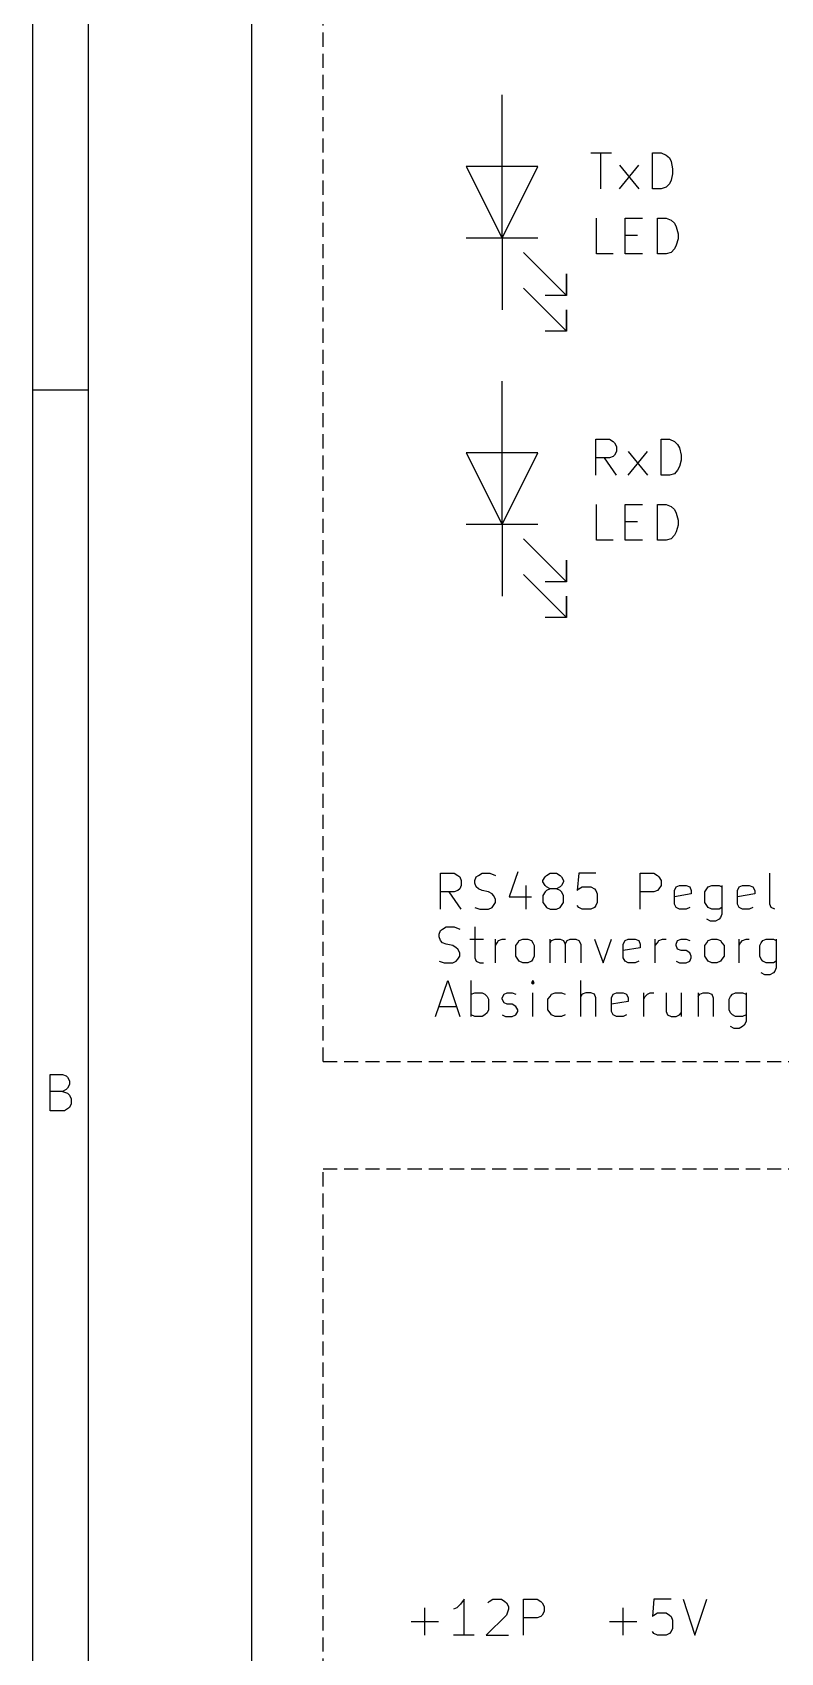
# Model space of a CAD drawing. Extents: x 10 to 287, y -200 to -10.
# Drawn here: x 10 to 36.6, y -104.8 to -47.3 of the extents above; entities that cross this region are included whole.
import ezdxf

# ---------------------------------------------------------------- set-up
doc = ezdxf.new("R2010")
doc.units = 0
doc.header["$MEASUREMENT"] = 0
doc.linetypes.add('DASHED', pattern=[0.75, 0.5, -0.25])
for name, color, linetype in [('BLUE3', 171, 'CONTINUOUS'), ('CYAN2', 4, 'CONTINUOUS'), ('RED2', 1, 'CONTINUOUS')]:
    doc.layers.add(name, color=color, linetype=linetype)

msp = doc.modelspace()

# ---------------------------------------------------------------- linework, layer by layer
at = {"layer": 'BLUE3', "linetype": 'CONTINUOUS'}
for p, q in [((17.78, -25.4), (17.78, -193.04)), ((24.4856, -78.4098), (24.4856, -77.1398)), ((24.4856, -77.1398), (24.9682, -77.1398)), ((24.9682, -77.1398), (25.0952, -77.216)), ((25.0952, -77.216), (25.1714, -77.2668)), ((25.1714, -77.2668), (25.2222, -77.3938)), ((25.2222, -77.5716), (25.1714, -77.6986)), ((25.2222, -77.3938), (25.2222, -77.5716)), ((25.7048, -77.3938), (25.7556, -77.2668)), ((25.7048, -77.4954), (25.7048, -77.3938)), ((25.7556, -77.6224), (25.7048, -77.4954)), ((25.7556, -77.2668), (25.8318, -77.216)), ((25.8318, -77.216), (25.9588, -77.1398)), ((25.9588, -77.1398), (26.2382, -77.1398)), ((26.2382, -77.1398), (26.4414, -77.216)), ((27.2288, -77.089), (26.924, -77.978)), ((27.5082, -77.5716), (27.5082, -78.4098)), ((28.1178, -77.3938), (28.194, -77.2668)), ((28.1178, -77.4446), (28.1178, -77.3938)), ((28.194, -77.5716), (28.1178, -77.4446)), ((28.194, -77.2668), (28.2448, -77.216)), ((28.2448, -77.6224), (28.194, -77.5716)), ((28.2448, -77.216), (28.3718, -77.1398)), ((28.3718, -77.1398), (28.6004, -77.1398)), ((28.6004, -77.1398), (28.7274, -77.216)), ((28.7274, -77.216), (28.7782, -77.2668)), ((28.7782, -77.5716), (28.7274, -77.6224)), ((28.7782, -77.2668), (28.8544, -77.3938)), ((28.8544, -77.4446), (28.7782, -77.5716)), ((28.8544, -77.3938), (28.8544, -77.4446)), ((29.3878, -77.1398), (29.337, -77.7494)), ((29.9974, -77.1398), (29.3878, -77.1398)), ((31.5722, -78.4098), (31.5722, -77.1398)), ((31.5722, -77.1398), (32.0548, -77.1398)), ((32.0548, -77.1398), (32.1818, -77.216)), ((32.1818, -77.216), (32.2326, -77.2668)), ((32.2326, -77.2668), (32.3088, -77.3938)), ((32.3088, -77.5716), (32.2326, -77.6986)), ((32.3088, -77.3938), (32.3088, -77.5716)), ((32.8422, -77.6224), (32.9692, -77.5716)), ((32.9692, -77.5716), (33.1978, -77.5716)), ((33.1978, -77.5716), (33.3248, -77.6224)), ((33.9852, -77.6224), (34.1122, -77.5716)), ((34.1122, -77.5716), (34.3662, -77.5716)), ((34.3662, -77.5716), (34.4678, -77.6224)), ((34.4678, -77.5716), (34.4678, -78.5876)), ((35.0774, -77.6224), (35.2044, -77.5716)), ((35.2044, -77.5716), (35.433, -77.5716)), ((35.433, -77.5716), (35.56, -77.6224)), ((36.1696, -78.232), (36.1696, -77.1398)), ((24.9682, -77.8002), (24.4856, -77.8002)), ((25.2222, -78.4098), (24.7904, -77.8002)), ((25.0952, -77.7494), (24.9682, -77.8002)), ((25.1714, -77.6986), (25.0952, -77.7494)), ((25.8318, -77.6986), (25.7556, -77.6224)), ((25.9588, -77.7494), (25.8318, -77.6986)), ((26.1874, -77.8002), (25.9588, -77.7494)), ((26.3144, -77.8764), (26.1874, -77.8002)), ((26.3652, -77.9272), (26.3144, -77.8764)), ((26.4414, -78.0542), (26.3652, -77.9272)), ((26.4414, -78.1812), (26.4414, -78.0542)), ((26.924, -77.978), (27.7114, -77.978)), ((28.194, -77.8002), (28.1178, -77.9272)), ((28.1178, -77.9272), (28.1178, -78.1812)), ((28.2448, -77.7494), (28.194, -77.8002)), ((28.3718, -77.6986), (28.2448, -77.6224)), ((28.3718, -77.6986), (28.2448, -77.7494)), ((28.6004, -77.6986), (28.3718, -77.6986)), ((28.7274, -77.6224), (28.6004, -77.6986)), ((28.7274, -77.7494), (28.6004, -77.6986)), ((28.7782, -77.8002), (28.7274, -77.7494)), ((28.8544, -77.9272), (28.7782, -77.8002)), ((28.8544, -78.1812), (28.8544, -77.9272)), ((29.337, -77.7494), (29.3878, -77.6986)), ((29.3878, -77.6986), (29.5148, -77.6224)), ((29.5148, -77.6224), (29.8196, -77.6224)), ((29.8196, -77.6224), (29.9466, -77.6986)), ((29.9466, -77.6986), (29.9974, -77.7494)), ((29.9974, -77.7494), (30.0482, -77.8764)), ((30.0482, -77.8764), (30.0482, -78.1812)), ((32.0548, -77.8002), (31.5722, -77.8002)), ((32.1818, -77.7494), (32.0548, -77.8002)), ((32.2326, -77.6986), (32.1818, -77.7494)), ((32.7914, -77.7494), (32.8422, -77.6224)), ((32.7914, -78.232), (32.7914, -77.7494)), ((33.3756, -77.8764), (32.7914, -77.978)), ((33.3248, -77.6224), (33.3756, -77.7494)), ((33.3756, -77.7494), (33.3756, -77.8764)), ((33.8582, -77.8002), (33.9344, -77.6986)), ((33.8582, -78.1812), (33.8582, -77.8002)), ((33.9344, -77.6986), (33.9852, -77.6224)), ((35.0266, -77.7494), (35.0774, -77.6224)), ((35.0266, -78.232), (35.0266, -77.7494)), ((35.6362, -77.8764), (35.0266, -77.978)), ((35.56, -77.6224), (35.6362, -77.7494)), ((35.6362, -77.7494), (35.6362, -77.8764)), ((25.7048, -78.359), (25.8826, -78.4098)), ((25.8826, -78.4098), (26.1874, -78.4098)), ((26.1874, -78.4098), (26.3144, -78.359)), ((26.3144, -78.359), (26.3652, -78.2828)), ((26.3652, -78.2828), (26.4414, -78.1812)), ((28.1178, -78.1812), (28.194, -78.2828)), ((28.194, -78.2828), (28.2448, -78.359)), ((28.2448, -78.359), (28.3718, -78.4098)), ((28.3718, -78.4098), (28.6004, -78.4098)), ((28.6004, -78.4098), (28.7274, -78.359)), ((28.7274, -78.359), (28.7782, -78.2828)), ((28.7782, -78.2828), (28.8544, -78.1812)), ((29.3878, -78.359), (29.337, -78.2828)), ((29.5148, -78.4098), (29.3878, -78.359)), ((29.8196, -78.4098), (29.5148, -78.4098)), ((29.9466, -78.359), (29.8196, -78.4098)), ((29.9974, -78.2828), (29.9466, -78.359)), ((30.0482, -78.1812), (29.9974, -78.2828)), ((32.8422, -78.359), (32.7914, -78.232)), ((32.9692, -78.4098), (32.8422, -78.359)), ((33.1978, -78.4098), (32.9692, -78.4098)), ((33.3248, -78.359), (33.1978, -78.4098)), ((33.9344, -78.2828), (33.8582, -78.1812)), ((33.9852, -78.359), (33.9344, -78.2828)), ((34.1122, -78.4098), (33.9852, -78.359)), ((34.3662, -78.4098), (34.1122, -78.4098)), ((34.4678, -78.359), (34.3662, -78.4098)), ((34.417, -78.7146), (34.3662, -78.7654)), ((34.4678, -78.5876), (34.417, -78.7146)), ((35.0774, -78.359), (35.0266, -78.232)), ((35.2044, -78.4098), (35.0774, -78.359)), ((35.433, -78.4098), (35.2044, -78.4098)), ((35.56, -78.359), (35.433, -78.4098)), ((36.2204, -78.359), (36.1696, -78.232)), ((36.3474, -78.4098), (36.2204, -78.359)), ((24.4348, -79.2988), (24.4856, -79.1718)), ((24.4348, -79.4004), (24.4348, -79.2988)), ((24.4856, -79.1718), (24.5618, -79.121)), ((24.5618, -79.121), (24.6888, -79.0448)), ((24.6888, -79.0448), (24.9682, -79.0448)), ((24.9682, -79.0448), (25.1714, -79.121)), ((25.7048, -79.0448), (25.7048, -80.137)), ((34.0614, -78.8416), (33.9344, -78.7654)), ((34.2392, -78.8416), (34.0614, -78.8416)), ((34.3662, -78.7654), (34.2392, -78.8416)), ((24.4856, -79.5274), (24.4348, -79.4004)), ((24.5618, -79.6036), (24.4856, -79.5274)), ((24.6888, -79.6544), (24.5618, -79.6036)), ((24.9174, -79.7052), (24.6888, -79.6544)), ((25.0444, -79.7814), (24.9174, -79.7052)), ((25.0952, -79.8322), (25.0444, -79.7814)), ((25.1714, -79.9592), (25.0952, -79.8322)), ((25.527, -79.4766), (26.0096, -79.4766)), ((26.4414, -80.3148), (26.4414, -79.4766)), ((26.4414, -79.7052), (26.4922, -79.6036)), ((26.4922, -79.6036), (26.543, -79.5274)), ((26.543, -79.5274), (26.67, -79.4766)), ((26.67, -79.4766), (26.797, -79.4766)), ((27.1526, -79.7052), (27.2288, -79.6036)), ((27.1526, -80.0862), (27.1526, -79.7052)), ((27.2288, -79.6036), (27.2796, -79.5274)), ((27.2796, -79.5274), (27.4066, -79.4766)), ((27.4066, -79.4766), (27.5844, -79.4766)), ((27.5844, -79.4766), (27.7114, -79.5274)), ((27.7114, -79.5274), (27.7622, -79.6036)), ((27.7622, -79.6036), (27.813, -79.7052)), ((27.813, -79.7052), (27.813, -80.0862)), ((28.3718, -80.3148), (28.3718, -79.4766)), ((28.3718, -79.6036), (28.4226, -79.5274)), ((28.4226, -79.5274), (28.5496, -79.4766)), ((28.5496, -79.4766), (28.7274, -79.4766)), ((28.7274, -79.4766), (28.8544, -79.5274)), ((28.8544, -79.5274), (28.9052, -79.6544)), ((28.9052, -79.6544), (28.9814, -79.5274)), ((28.9052, -79.6544), (28.9052, -80.3148)), ((28.9814, -79.5274), (29.083, -79.4766)), ((29.083, -79.4766), (29.2862, -79.4766)), ((29.2862, -79.4766), (29.3878, -79.5274)), ((29.3878, -79.5274), (29.464, -79.6544)), ((29.464, -79.6544), (29.464, -80.3148)), ((29.9466, -79.4766), (30.2514, -80.3148)), ((30.2514, -80.3148), (30.5562, -79.4766)), ((30.9626, -79.6544), (31.0388, -79.5274)), ((30.9626, -80.137), (30.9626, -79.6544)), ((31.5722, -79.7814), (30.9626, -79.883)), ((31.0388, -79.5274), (31.1404, -79.4766)), ((31.1404, -79.4766), (31.3944, -79.4766)), ((31.3944, -79.4766), (31.5214, -79.5274)), ((31.5214, -79.5274), (31.5722, -79.6544)), ((31.5722, -79.6544), (31.5722, -79.7814)), ((32.1056, -80.3148), (32.1056, -79.4766)), ((32.1056, -79.7052), (32.1818, -79.6036)), ((32.1818, -79.6036), (32.2326, -79.5274)), ((32.2326, -79.5274), (32.3596, -79.4766)), ((32.3596, -79.4766), (32.4866, -79.4766)), ((32.8422, -79.6544), (32.893, -79.5274)), ((32.8422, -79.7052), (32.8422, -79.6544)), ((32.893, -79.8322), (32.8422, -79.7052)), ((32.893, -79.5274), (33.02, -79.4766)), ((33.02, -79.883), (32.893, -79.8322)), ((33.02, -79.4766), (33.1978, -79.4766)), ((33.1978, -79.883), (33.02, -79.883)), ((33.1978, -79.4766), (33.3248, -79.5274)), ((33.3248, -79.9592), (33.1978, -79.883)), ((33.8582, -79.7052), (33.9344, -79.6036)), ((33.8582, -80.0862), (33.8582, -79.7052)), ((33.9344, -79.6036), (33.9852, -79.5274)), ((33.9852, -79.5274), (34.1122, -79.4766)), ((34.1122, -79.4766), (34.29, -79.4766)), ((34.29, -79.4766), (34.417, -79.5274)), ((34.417, -79.5274), (34.4678, -79.6036)), ((34.4678, -79.6036), (34.544, -79.7052)), ((34.544, -79.7052), (34.544, -80.0862)), ((35.0774, -80.3148), (35.0774, -79.4766)), ((35.0774, -79.7052), (35.1282, -79.6036)), ((35.1282, -79.6036), (35.2044, -79.5274)), ((35.2044, -79.5274), (35.3314, -79.4766)), ((35.3314, -79.4766), (35.433, -79.4766)), ((35.814, -79.7052), (35.8648, -79.6036)), ((35.814, -80.0862), (35.814, -79.7052)), ((35.8648, -79.6036), (35.9156, -79.5274)), ((35.9156, -79.5274), (36.0426, -79.4766)), ((36.0426, -79.4766), (36.2966, -79.4766)), ((36.2966, -79.4766), (36.3982, -79.5274)), ((36.3982, -79.4766), (36.3982, -80.4926)), ((24.4348, -80.264), (24.6126, -80.3148)), ((24.6126, -80.3148), (24.9174, -80.3148)), ((24.9174, -80.3148), (25.0444, -80.264)), ((25.0444, -80.264), (25.0952, -80.1878)), ((25.0952, -80.1878), (25.1714, -80.0862)), ((25.1714, -80.0862), (25.1714, -79.9592)), ((25.7048, -80.137), (25.7556, -80.264)), ((25.7556, -80.264), (25.8826, -80.3148)), ((25.8826, -80.3148), (26.0096, -80.3148)), ((27.2288, -80.1878), (27.1526, -80.0862)), ((27.2796, -80.264), (27.2288, -80.1878)), ((27.4066, -80.3148), (27.2796, -80.264)), ((27.5844, -80.3148), (27.4066, -80.3148)), ((27.7114, -80.264), (27.5844, -80.3148)), ((27.7622, -80.1878), (27.7114, -80.264)), ((27.813, -80.0862), (27.7622, -80.1878)), ((31.0388, -80.264), (30.9626, -80.137)), ((31.1404, -80.3148), (31.0388, -80.264)), ((31.3944, -80.3148), (31.1404, -80.3148)), ((31.5214, -80.264), (31.3944, -80.3148)), ((32.8422, -80.264), (32.9692, -80.3148)), ((32.9692, -80.3148), (33.1978, -80.3148)), ((33.1978, -80.3148), (33.3248, -80.264)), ((33.3756, -80.0862), (33.3248, -79.9592)), ((33.3248, -80.264), (33.3756, -80.137)), ((33.3756, -80.137), (33.3756, -80.0862)), ((33.9344, -80.1878), (33.8582, -80.0862)), ((33.9852, -80.264), (33.9344, -80.1878)), ((34.1122, -80.3148), (33.9852, -80.264)), ((34.29, -80.3148), (34.1122, -80.3148)), ((34.417, -80.264), (34.29, -80.3148)), ((34.4678, -80.1878), (34.417, -80.264)), ((34.544, -80.0862), (34.4678, -80.1878)), ((35.8648, -80.1878), (35.814, -80.0862)), ((35.9156, -80.264), (35.8648, -80.1878)), ((36.0426, -80.3148), (35.9156, -80.264)), ((36.2966, -80.3148), (36.0426, -80.3148)), ((36.3982, -80.264), (36.2966, -80.3148)), ((24.3078, -82.2198), (24.7396, -80.9498)), ((24.7396, -80.9498), (25.1714, -82.2198)), ((25.5778, -82.2198), (25.5778, -80.9498)), ((27.7622, -80.9498), (27.7114, -81.026)), ((27.7114, -81.026), (27.7622, -81.0768)), ((27.813, -81.026), (27.7622, -80.9498)), ((27.7622, -80.9498), (27.7622, -81.0768)), ((27.7622, -81.0768), (27.813, -81.026)), ((29.464, -82.2198), (29.464, -80.9498)), ((35.9918, -80.7466), (35.8648, -80.6704)), ((36.1696, -80.7466), (35.9918, -80.7466)), ((36.2966, -80.6704), (36.1696, -80.7466)), ((36.3474, -80.6196), (36.2966, -80.6704)), ((36.3982, -80.4926), (36.3474, -80.6196)), ((25.5778, -81.4324), (25.7048, -81.3816)), ((25.7048, -81.3816), (25.9588, -81.3816)), ((25.9588, -81.3816), (26.0604, -81.4324)), ((26.0604, -81.4324), (26.1366, -81.5086)), ((26.1366, -81.5086), (26.1874, -81.6102)), ((26.1874, -81.6102), (26.1874, -81.9912)), ((26.67, -81.5594), (26.7462, -81.4324)), ((26.67, -81.6102), (26.67, -81.5594)), ((26.7462, -81.7372), (26.67, -81.6102)), ((26.7462, -81.4324), (26.8478, -81.3816)), ((26.8478, -81.3816), (27.0256, -81.3816)), ((27.0256, -81.3816), (27.1526, -81.4324)), ((27.7622, -82.2198), (27.7622, -81.3816)), ((28.2956, -81.6102), (28.3718, -81.5086)), ((28.2956, -81.9912), (28.2956, -81.6102)), ((28.3718, -81.5086), (28.4226, -81.4324)), ((28.4226, -81.4324), (28.5496, -81.3816)), ((28.5496, -81.3816), (28.7782, -81.3816)), ((28.7782, -81.3816), (28.9052, -81.4324)), ((29.5148, -81.4324), (29.464, -81.5086)), ((29.6418, -81.3816), (29.5148, -81.4324)), ((29.8196, -81.3816), (29.6418, -81.3816)), ((29.9466, -81.4324), (29.8196, -81.3816)), ((29.9974, -81.5594), (29.9466, -81.4324)), ((29.9974, -82.2198), (29.9974, -81.5594)), ((30.5562, -81.5594), (30.607, -81.4324)), ((30.5562, -82.042), (30.5562, -81.5594)), ((30.607, -81.4324), (30.734, -81.3816)), ((30.734, -81.3816), (30.9626, -81.3816)), ((30.9626, -81.3816), (31.0896, -81.4324)), ((31.0896, -81.4324), (31.1404, -81.5594)), ((31.1404, -81.5594), (31.1404, -81.6864)), ((31.6992, -82.2198), (31.6992, -81.3816)), ((31.6992, -81.6102), (31.75, -81.5086)), ((31.75, -81.5086), (31.8262, -81.4324)), ((31.8262, -81.4324), (31.9278, -81.3816)), ((31.9278, -81.3816), (32.0548, -81.3816)), ((32.4866, -81.3816), (32.4866, -82.042)), ((33.02, -81.3816), (33.02, -82.2198)), ((33.6296, -81.3816), (33.6296, -82.2198)), ((33.6296, -81.5086), (33.6804, -81.4324)), ((33.6804, -81.4324), (33.8074, -81.3816)), ((33.8074, -81.3816), (33.9852, -81.3816)), ((33.9852, -81.3816), (34.1122, -81.4324)), ((34.1122, -81.4324), (34.163, -81.5594)), ((34.163, -81.5594), (34.163, -82.2198)), ((34.7218, -81.6102), (34.7726, -81.5086)), ((34.7218, -81.9912), (34.7218, -81.6102)), ((34.7726, -81.5086), (34.8488, -81.4324)), ((34.8488, -81.4324), (34.9504, -81.3816)), ((34.9504, -81.3816), (35.2044, -81.3816)), ((35.2044, -81.3816), (35.3314, -81.4324)), ((35.3314, -81.3816), (35.3314, -82.3976)), ((24.4348, -81.8642), (25.0444, -81.8642)), ((25.7048, -82.2198), (25.5778, -82.169)), ((26.0604, -82.169), (25.9588, -82.2198)), ((26.1366, -82.0928), (26.0604, -82.169)), ((26.1874, -81.9912), (26.1366, -82.0928)), ((26.67, -82.169), (26.797, -82.2198)), ((26.8478, -81.788), (26.7462, -81.7372)), ((27.0256, -81.788), (26.8478, -81.788)), ((27.1526, -81.8642), (27.0256, -81.788)), ((27.0256, -82.2198), (27.1526, -82.169)), ((27.2288, -81.9912), (27.1526, -81.8642)), ((27.1526, -82.169), (27.2288, -82.042)), ((27.2288, -82.042), (27.2288, -81.9912)), ((28.3718, -82.0928), (28.2956, -81.9912)), ((28.4226, -82.169), (28.3718, -82.0928)), ((28.5496, -82.2198), (28.4226, -82.169)), ((28.9052, -82.169), (28.7782, -82.2198)), ((31.1404, -81.6864), (30.5562, -81.788)), ((30.607, -82.169), (30.5562, -82.042)), ((30.734, -82.2198), (30.607, -82.169)), ((31.0896, -82.169), (30.9626, -82.2198)), ((32.4866, -82.042), (32.5374, -82.169)), ((32.5374, -82.169), (32.6644, -82.2198)), ((32.8422, -82.2198), (32.9692, -82.169)), ((32.9692, -82.169), (33.02, -82.0928)), ((34.7726, -82.0928), (34.7218, -81.9912)), ((34.8488, -82.169), (34.7726, -82.0928)), ((34.9504, -82.2198), (34.8488, -82.169)), ((35.3314, -82.169), (35.2044, -82.2198)), ((25.9588, -82.2198), (25.7048, -82.2198)), ((26.797, -82.2198), (27.0256, -82.2198)), ((28.7782, -82.2198), (28.5496, -82.2198)), ((30.9626, -82.2198), (30.734, -82.2198)), ((32.6644, -82.2198), (32.8422, -82.2198)), ((34.8996, -82.6516), (34.7726, -82.5754)), ((35.0774, -82.6516), (34.8996, -82.6516)), ((35.2044, -82.2198), (34.9504, -82.2198)), ((35.2044, -82.5754), (35.0774, -82.6516)), ((35.2552, -82.5246), (35.2044, -82.5754)), ((35.3314, -82.3976), (35.2552, -82.5246))]:
    msp.add_line(p, q, dxfattribs=at)
at = {"layer": 'BLUE3', "linetype": 'DASHED'}
for p, q in [((20.32, -83.82), (20.32, -27.94)), ((20.32, -83.82), (48.26, -83.82)), ((20.32, -158.75), (20.32, -87.63)), ((20.32, -87.63), (48.26, -87.63))]:
    msp.add_line(p, q, dxfattribs=at)
at = {"layer": 'CYAN2', "linetype": 'CONTINUOUS'}
for p, q in [((29.8196, -51.5874), (30.5562, -51.5874)), ((30.1752, -52.8574), (30.1752, -51.5874)), ((32.004, -52.8574), (32.004, -51.5874)), ((32.004, -51.5874), (32.3088, -51.5874)), ((32.3088, -51.5874), (32.4866, -51.6636)), ((32.4866, -51.6636), (32.6136, -51.7652)), ((30.8356, -52.8574), (31.5214, -52.0192)), ((30.8356, -52.0192), (31.5214, -52.8574)), ((32.6136, -51.7652), (32.6644, -51.8922)), ((32.6644, -51.8922), (32.7152, -52.1462)), ((32.7152, -52.1462), (32.7152, -52.324)), ((32.3088, -52.8574), (32.004, -52.8574)), ((32.4866, -52.8066), (32.3088, -52.8574)), ((32.6136, -52.6796), (32.4866, -52.8066)), ((32.6644, -52.5526), (32.6136, -52.6796)), ((32.7152, -52.324), (32.6644, -52.5526)), ((30.0228, -55.1688), (30.0228, -53.8988)), ((31.0388, -55.1688), (31.0388, -53.8988)), ((31.0388, -53.8988), (31.6484, -53.8988)), ((32.1818, -55.1688), (32.1818, -53.8988)), ((32.1818, -53.8988), (32.4866, -53.8988)), ((32.4866, -53.8988), (32.6644, -53.975)), ((32.6644, -53.975), (32.7914, -54.0766)), ((31.0388, -54.5084), (31.4706, -54.5084)), ((32.7914, -54.0766), (32.8422, -54.2036)), ((32.8422, -54.2036), (32.9184, -54.4576)), ((32.9184, -54.4576), (32.9184, -54.6354)), ((30.607, -55.1688), (30.0228, -55.1688)), ((31.6484, -55.1688), (31.0388, -55.1688)), ((32.4866, -55.1688), (32.1818, -55.1688)), ((32.6644, -55.118), (32.4866, -55.1688)), ((32.7914, -54.991), (32.6644, -55.118)), ((32.8422, -54.864), (32.7914, -54.991)), ((32.9184, -54.6354), (32.8422, -54.864)), ((29.9974, -63.0174), (29.9974, -61.7474)), ((29.9974, -61.7474), (30.48, -61.7474)), ((30.48, -61.7474), (30.607, -61.8236)), ((30.607, -61.8236), (30.6578, -61.8744)), ((30.6578, -61.8744), (30.734, -62.0014)), ((30.734, -62.0014), (30.734, -62.1792)), ((32.3088, -63.0174), (32.3088, -61.7474)), ((32.3088, -61.7474), (32.6136, -61.7474)), ((32.6136, -61.7474), (32.7914, -61.8236)), ((32.7914, -61.8236), (32.893, -61.9252)), ((32.893, -61.9252), (32.9692, -62.0522)), ((32.9692, -62.0522), (33.02, -62.3062)), ((30.48, -62.4078), (29.9974, -62.4078)), ((30.734, -63.0174), (30.3022, -62.4078)), ((30.607, -62.357), (30.48, -62.4078)), ((30.6578, -62.3062), (30.607, -62.357)), ((30.734, -62.1792), (30.6578, -62.3062)), ((31.1404, -63.0174), (31.8262, -62.1792)), ((31.1404, -62.1792), (31.8262, -63.0174)), ((33.02, -62.484), (32.9692, -62.7126)), ((33.02, -62.3062), (33.02, -62.484)), ((32.6136, -63.0174), (32.3088, -63.0174)), ((32.7914, -62.9666), (32.6136, -63.0174)), ((32.893, -62.8396), (32.7914, -62.9666)), ((32.9692, -62.7126), (32.893, -62.8396)), ((30.0228, -65.3288), (30.0228, -64.0588)), ((31.0388, -65.3288), (31.0388, -64.0588)), ((31.0388, -64.0588), (31.6484, -64.0588)), ((32.1818, -65.3288), (32.1818, -64.0588)), ((32.1818, -64.0588), (32.4866, -64.0588)), ((32.4866, -64.0588), (32.6644, -64.135)), ((32.6644, -64.135), (32.7914, -64.2366)), ((32.7914, -64.2366), (32.8422, -64.3636)), ((32.8422, -64.3636), (32.9184, -64.6176)), ((31.0388, -64.6684), (31.4706, -64.6684)), ((32.9184, -64.7954), (32.8422, -65.024)), ((32.9184, -64.6176), (32.9184, -64.7954)), ((30.607, -65.3288), (30.0228, -65.3288)), ((31.6484, -65.3288), (31.0388, -65.3288)), ((32.4866, -65.3288), (32.1818, -65.3288)), ((32.6644, -65.278), (32.4866, -65.3288)), ((32.7914, -65.151), (32.6644, -65.278)), ((32.8422, -65.024), (32.7914, -65.151)), ((23.9268, -104.165), (23.9268, -103.2)), ((25.0698, -103.2), (24.9428, -103.251)), ((25.1968, -103.073), (25.0698, -103.2)), ((25.3238, -102.895), (25.1968, -103.073)), ((25.3238, -104.165), (25.3238, -102.895)), ((26.8224, -103.454), (26.1112, -104.165)), ((26.162, -103.022), (26.2128, -102.972)), ((26.2128, -102.972), (26.3398, -102.895)), ((26.3398, -102.895), (26.6446, -102.895)), ((26.6446, -102.895), (26.7716, -102.972)), ((26.7716, -102.972), (26.8224, -103.022)), ((26.8224, -103.022), (26.8986, -103.149)), ((26.8986, -103.251), (26.8224, -103.454)), ((26.8986, -103.149), (26.8986, -103.251)), ((27.432, -104.165), (27.432, -102.895)), ((27.432, -102.895), (27.9146, -102.895)), ((27.9146, -102.895), (28.0416, -102.972)), ((28.0416, -102.972), (28.0924, -103.022)), ((28.0924, -103.454), (28.0416, -103.505)), ((28.0924, -103.022), (28.1686, -103.149)), ((28.1686, -103.327), (28.0924, -103.454)), ((28.1686, -103.149), (28.1686, -103.327)), ((30.9626, -104.165), (30.9626, -103.2)), ((32.0548, -102.895), (32.004, -103.505)), ((32.004, -103.505), (32.0548, -103.454)), ((32.6644, -102.895), (32.0548, -102.895)), ((32.0548, -103.454), (32.1818, -103.378)), ((32.1818, -103.378), (32.4866, -103.378)), ((32.4866, -103.378), (32.6136, -103.454)), ((32.6136, -103.454), (32.6644, -103.505)), ((33.0962, -102.895), (33.5026, -104.165)), ((33.5026, -104.165), (33.9344, -102.895)), ((23.4442, -103.683), (24.4094, -103.683)), ((27.9146, -103.556), (27.432, -103.556)), ((28.0416, -103.505), (27.9146, -103.556)), ((30.48, -103.683), (31.4452, -103.683)), ((32.6644, -103.505), (32.7152, -103.632)), ((32.7152, -103.937), (32.6644, -104.038)), ((32.7152, -103.632), (32.7152, -103.937)), ((25.6794, -104.165), (24.9428, -104.165)), ((26.1112, -104.165), (26.8986, -104.165)), ((32.0548, -104.115), (32.004, -104.038)), ((32.1818, -104.165), (32.0548, -104.115)), ((32.4866, -104.165), (32.1818, -104.165)), ((32.6136, -104.115), (32.4866, -104.165)), ((32.6644, -104.038), (32.6136, -104.115))]:
    msp.add_line(p, q, dxfattribs=at)
at = {"layer": 'RED2', "linetype": 'CONTINUOUS'}
for p, q in [((10.0076, -10.0076), (10.0076, -200)), ((11.9888, -11.9888), (11.9888, -198.018)), ((26.67, -52.07), (26.67, -49.53)), ((27.94, -52.07), (25.4, -52.07)), ((25.4, -52.07), (26.67, -54.61)), ((26.67, -54.61), (26.67, -52.07)), ((26.67, -54.61), (27.94, -52.07)), ((27.94, -54.61), (25.4, -54.61)), ((26.67, -54.61), (26.67, -57.15)), ((27.432, -55.118), (28.956, -56.642)), ((28.956, -56.642), (28.956, -55.88)), ((28.956, -55.88), (28.956, -56.642)), ((27.432, -56.388), (28.956, -57.912)), ((28.956, -56.642), (28.194, -56.642)), ((28.956, -57.912), (28.956, -57.15)), ((28.956, -57.15), (28.956, -57.912)), ((28.956, -57.912), (28.194, -57.912)), ((26.67, -62.23), (26.67, -59.69)), ((10.0076, -59.9948), (11.9888, -59.9948)), ((27.94, -62.23), (25.4, -62.23)), ((25.4, -62.23), (26.67, -64.77)), ((26.67, -64.77), (26.67, -62.23)), ((26.67, -64.77), (27.94, -62.23)), ((27.94, -64.77), (25.4, -64.77)), ((26.67, -64.77), (26.67, -67.31)), ((27.432, -65.278), (28.956, -66.802)), ((28.956, -66.802), (28.956, -66.04)), ((28.956, -66.04), (28.956, -66.802)), ((27.432, -66.548), (28.956, -68.072)), ((28.956, -66.802), (28.194, -66.802)), ((28.956, -68.072), (28.956, -67.31)), ((28.956, -67.31), (28.956, -68.072)), ((28.956, -68.072), (28.194, -68.072)), ((10.6426, -85.5726), (10.6426, -84.2772)), ((10.6426, -84.2772), (11.0744, -84.2772)), ((11.0744, -84.2772), (11.2014, -84.328)), ((11.2014, -84.328), (11.2522, -84.3788)), ((11.2522, -84.3788), (11.3284, -84.5058)), ((11.0744, -84.8868), (10.6426, -84.8868)), ((11.2014, -84.8106), (11.0744, -84.8868)), ((11.0744, -84.8868), (11.2522, -84.9376)), ((11.2522, -84.7598), (11.2014, -84.8106)), ((11.3284, -84.6328), (11.2522, -84.7598)), ((11.2522, -84.9376), (11.3284, -85.0138)), ((11.3284, -84.5058), (11.3284, -84.6328)), ((11.3284, -85.0138), (11.3792, -85.1408)), ((11.1506, -85.5726), (10.6426, -85.5726)), ((11.2522, -85.4964), (11.1506, -85.5726)), ((11.3284, -85.4456), (11.2522, -85.4964)), ((11.3792, -85.3186), (11.3284, -85.4456)), ((11.3792, -85.1408), (11.3792, -85.3186))]:
    msp.add_line(p, q, dxfattribs=at)

doc.saveas('drawing.dxf')
